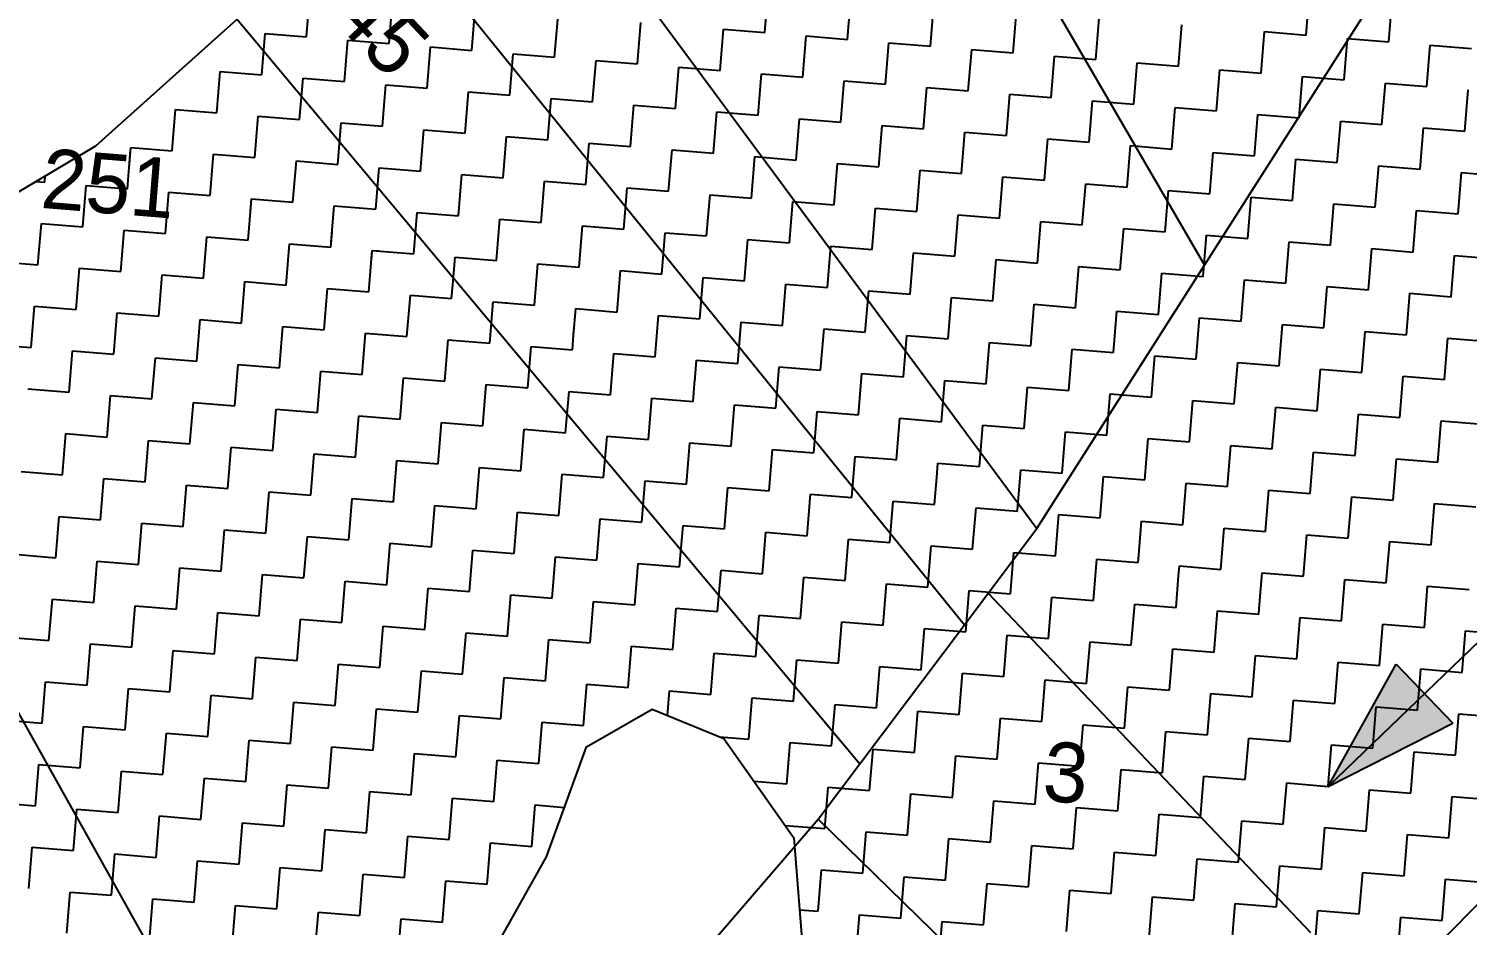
# Model space of a CAD drawing. Header units: metres. Extents: x 286589 to 288713, y 2001360 to 2004418.
# Drawn here: x 287663.6 to 287845.1, y 2002692.4 to 2002805.5 of the extents above; entities that cross this region are included whole.
import ezdxf
from ezdxf.enums import TextEntityAlignment as Align

# ---------------------------------------------------------------- set-up
doc = ezdxf.new("R2010")
doc.units = ezdxf.units.M
doc.header["$MEASUREMENT"] = 0
for name, color, linetype in [('POLY_HATCH', 12, 'Continuous'), ('POLY_PARCEL', 6, 'Continuous'), ('TEXT_PARCEL', 7, 'Continuous')]:
    doc.layers.add(name, color=color, linetype=linetype)
doc.styles.add('TEXT_MAP', font='')
doc.styles.get('TEXT_MAP').set_extended_font_data('Kruti Dev 050')

msp = doc.modelspace()

# ---------------------------------------------------------------- hatches: boundary and pattern name
h = msp.add_hatch(color=256)
h.paths.add_polyline_path([(287839.66, 2002721.61), (287836.09, 2002725.32), (287827.51, 2002709.91)])
h.paths.add_polyline_path([(287827.51, 2002709.91), (287843.24, 2002717.89), (287839.66, 2002721.61)])

# ---------------------------------------------------------------- linework, layer by layer
for points in [[(287827.51, 2002709.91), (287900.74, 2002780.35)], [(287827.51, 2002709.91), (287836.09, 2002725.32)], [(287836.09, 2002725.32), (287843.24, 2002717.89)], [(287827.51, 2002709.91), (287843.24, 2002717.89)]]:
    msp.add_lwpolyline(points)
at = {"layer": 'POLY_HATCH'}
for p, q in [((287672.06, 2002790.7), (287694.84, 2002811.12)), ((287633.85, 2002768.03), (287672.06, 2002790.7))]:
    msp.add_line(p, q, dxfattribs=at)
at = {"layer": 'POLY_HATCH', "linetype": 'Continuous'}
for p, q in [((287756.47, 2002805), (287756.89, 2002810.22)), ((287824.73, 2002804.69), (287825.15, 2002809.91)), ((287698.64, 2002804.46), (287699.07, 2002809.68)), ((287709.08, 2002803.61), (287709.5, 2002808.83)), ((287719.52, 2002802.76), (287719.94, 2002807.98)), ((287766.9, 2002804.15), (287767.33, 2002809.37)), ((287777.34, 2002803.3), (287777.76, 2002808.52)), ((287835.16, 2002803.84), (287835.59, 2002809.06)), ((287729.95, 2002801.91), (287730.38, 2002807.13)), ((287740.39, 2002801.06), (287740.81, 2002806.28)), ((287787.78, 2002802.45), (287788.2, 2002807.67)), ((287798.21, 2002801.6), (287798.64, 2002806.82)), ((287693, 2002799.67), (287693.42, 2002804.89)), ((287693.42, 2002804.89), (287698.64, 2002804.46)), ((287750.82, 2002800.21), (287751.25, 2002805.43)), ((287751.25, 2002805.43), (287756.47, 2002805)), ((287761.26, 2002799.36), (287761.69, 2002804.58)), ((287761.69, 2002804.58), (287766.9, 2002804.15)), ((287808.65, 2002800.75), (287809.07, 2002805.97)), ((287819.08, 2002799.9), (287819.51, 2002805.12)), ((287819.51, 2002805.12), (287824.73, 2002804.69)), ((287703.44, 2002798.82), (287703.86, 2002804.04)), ((287703.86, 2002804.04), (287709.08, 2002803.61)), ((287713.87, 2002797.97), (287714.3, 2002803.19)), ((287714.3, 2002803.19), (287719.52, 2002802.76)), ((287771.7, 2002798.51), (287772.12, 2002803.73)), ((287772.12, 2002803.73), (287777.34, 2002803.3)), ((287782.13, 2002797.66), (287782.56, 2002802.88)), ((287782.56, 2002802.88), (287787.78, 2002802.45)), ((287829.52, 2002799.05), (287829.95, 2002804.27)), ((287829.95, 2002804.27), (287835.16, 2002803.84)), ((287839.96, 2002798.2), (287840.38, 2002803.41)), ((287840.38, 2002803.41), (287845.6, 2002802.99)), ((287724.31, 2002797.12), (287724.73, 2002802.34)), ((287724.73, 2002802.34), (287729.95, 2002801.91)), ((287734.74, 2002796.27), (287735.17, 2002801.49)), ((287735.17, 2002801.49), (287740.39, 2002801.06)), ((287792.57, 2002796.81), (287792.99, 2002802.02)), ((287792.99, 2002802.02), (287798.21, 2002801.6)), ((287803, 2002795.96), (287803.43, 2002801.17)), ((287803.43, 2002801.17), (287808.65, 2002800.75)), ((287687.36, 2002794.88), (287687.78, 2002800.09)), ((287687.78, 2002800.09), (287693, 2002799.67)), ((287697.79, 2002794.03), (287698.22, 2002799.24)), ((287698.22, 2002799.24), (287703.44, 2002798.82)), ((287745.18, 2002795.42), (287745.61, 2002800.63)), ((287745.61, 2002800.63), (287750.82, 2002800.21)), ((287755.62, 2002794.57), (287756.04, 2002799.78)), ((287756.04, 2002799.78), (287761.26, 2002799.36)), ((287766.05, 2002793.71), (287766.48, 2002798.93)), ((287766.48, 2002798.93), (287771.7, 2002798.51)), ((287813.44, 2002795.11), (287813.87, 2002800.32)), ((287813.87, 2002800.32), (287819.08, 2002799.9)), ((287823.88, 2002794.25), (287824.3, 2002799.47)), ((287824.3, 2002799.47), (287829.52, 2002799.05)), ((287708.23, 2002793.18), (287708.65, 2002798.39)), ((287708.65, 2002798.39), (287713.87, 2002797.97)), ((287718.66, 2002792.32), (287719.09, 2002797.54)), ((287719.09, 2002797.54), (287724.31, 2002797.12)), ((287776.49, 2002792.86), (287776.91, 2002798.08)), ((287776.91, 2002798.08), (287782.13, 2002797.66)), ((287786.93, 2002792.01), (287787.35, 2002797.23)), ((287787.35, 2002797.23), (287792.57, 2002796.81)), ((287834.31, 2002793.4), (287834.74, 2002798.62)), ((287834.74, 2002798.62), (287839.96, 2002798.2)), ((287844.75, 2002792.55), (287845.17, 2002797.77)), ((287681.71, 2002790.08), (287682.14, 2002795.3)), ((287682.14, 2002795.3), (287687.36, 2002794.88)), ((287729.1, 2002791.47), (287729.53, 2002796.69)), ((287729.53, 2002796.69), (287734.74, 2002796.27)), ((287739.54, 2002790.62), (287739.96, 2002795.84)), ((287739.96, 2002795.84), (287745.18, 2002795.42)), ((287797.36, 2002791.16), (287797.79, 2002796.38)), ((287797.79, 2002796.38), (287803, 2002795.96)), ((287807.8, 2002790.31), (287808.22, 2002795.53)), ((287808.22, 2002795.53), (287813.44, 2002795.11)), ((287692.15, 2002789.23), (287692.57, 2002794.45)), ((287692.57, 2002794.45), (287697.79, 2002794.03)), ((287702.59, 2002788.38), (287703.01, 2002793.6)), ((287703.01, 2002793.6), (287708.23, 2002793.18)), ((287749.97, 2002789.77), (287750.4, 2002794.99)), ((287750.4, 2002794.99), (287755.62, 2002794.57)), ((287760.41, 2002788.92), (287760.83, 2002794.14)), ((287760.83, 2002794.14), (287766.05, 2002793.71)), ((287818.23, 2002789.46), (287818.66, 2002794.68)), ((287818.66, 2002794.68), (287823.88, 2002794.25)), ((287828.67, 2002788.61), (287829.1, 2002793.83)), ((287829.1, 2002793.83), (287834.31, 2002793.4)), ((287713.02, 2002787.53), (287713.45, 2002792.75)), ((287713.45, 2002792.75), (287718.66, 2002792.32)), ((287723.46, 2002786.68), (287723.88, 2002791.9)), ((287723.88, 2002791.9), (287729.1, 2002791.47)), ((287770.85, 2002788.07), (287771.27, 2002793.29)), ((287771.27, 2002793.29), (287776.49, 2002792.86)), ((287781.28, 2002787.22), (287781.71, 2002792.44)), ((287781.71, 2002792.44), (287786.93, 2002792.01)), ((287839.11, 2002787.76), (287839.53, 2002792.98)), ((287839.53, 2002792.98), (287844.75, 2002792.55)), ((287676.07, 2002785.29), (287676.46, 2002790.15)), ((287676.28, 2002787.91), (287676.49, 2002790.51)), ((287676.49, 2002790.51), (287681.71, 2002790.08)), ((287733.89, 2002785.83), (287734.32, 2002791.05)), ((287734.32, 2002791.05), (287739.54, 2002790.62)), ((287744.33, 2002784.98), (287744.76, 2002790.2)), ((287744.76, 2002790.2), (287749.97, 2002789.77)), ((287791.72, 2002786.37), (287792.14, 2002791.59)), ((287792.14, 2002791.59), (287797.36, 2002791.16)), ((287802.15, 2002785.52), (287802.58, 2002790.74)), ((287802.58, 2002790.74), (287807.8, 2002790.31)), ((287812.59, 2002784.67), (287813.02, 2002789.89)), ((287813.02, 2002789.89), (287818.23, 2002789.46)), ((287686.51, 2002784.44), (287686.93, 2002789.66)), ((287686.93, 2002789.66), (287692.15, 2002789.23)), ((287696.94, 2002783.59), (287697.37, 2002788.81)), ((287697.37, 2002788.81), (287702.59, 2002788.38)), ((287754.77, 2002784.13), (287755.19, 2002789.35)), ((287755.19, 2002789.35), (287760.41, 2002788.92)), ((287765.2, 2002783.28), (287765.63, 2002788.5)), ((287765.63, 2002788.5), (287770.85, 2002788.07)), ((287823.03, 2002783.82), (287823.45, 2002789.04)), ((287823.45, 2002789.04), (287828.67, 2002788.61)), ((287833.46, 2002782.97), (287833.89, 2002788.19)), ((287833.89, 2002788.19), (287839.11, 2002787.76)), ((287664.53, 2002786.23), (287665.63, 2002786.14)), ((287665.63, 2002786.14), (287665.7, 2002786.93)), ((287707.38, 2002782.74), (287707.8, 2002787.96)), ((287707.8, 2002787.96), (287713.02, 2002787.53)), ((287717.81, 2002781.89), (287718.24, 2002787.11)), ((287718.24, 2002787.11), (287723.46, 2002786.68)), ((287728.25, 2002781.04), (287728.68, 2002786.26)), ((287728.68, 2002786.26), (287733.89, 2002785.83)), ((287775.64, 2002782.43), (287776.06, 2002787.65)), ((287776.06, 2002787.65), (287781.28, 2002787.22)), ((287786.07, 2002781.58), (287786.5, 2002786.8)), ((287786.5, 2002786.8), (287791.72, 2002786.37)), ((287843.9, 2002782.12), (287844.32, 2002787.33)), ((287844.32, 2002787.33), (287849.54, 2002786.91)), ((287670.43, 2002780.5), (287670.85, 2002785.72)), ((287670.85, 2002785.72), (287676.07, 2002785.29)), ((287680.86, 2002779.65), (287681.29, 2002784.87)), ((287681.29, 2002784.87), (287686.51, 2002784.44)), ((287686.51, 2002784.44), (287686.63, 2002786.02)), ((287686.51, 2002784.44), (287686.51, 2002784.44)), ((287738.69, 2002780.19), (287739.11, 2002785.41)), ((287739.11, 2002785.41), (287744.33, 2002784.98)), ((287749.12, 2002779.34), (287749.55, 2002784.55)), ((287749.55, 2002784.55), (287754.77, 2002784.13)), ((287796.51, 2002780.73), (287796.94, 2002785.94)), ((287796.94, 2002785.94), (287802.15, 2002785.52)), ((287806.95, 2002779.88), (287807.37, 2002785.09)), ((287807.37, 2002785.09), (287812.59, 2002784.67)), ((287691.3, 2002778.8), (287691.72, 2002783.95)), ((287691.6, 2002782.48), (287691.72, 2002784.02)), ((287691.72, 2002784.02), (287696.94, 2002783.59)), ((287701.78, 2002778.56), (287702.16, 2002783.16)), ((287702.16, 2002783.16), (287707.38, 2002782.74)), ((287759.56, 2002778.49), (287759.98, 2002783.7)), ((287759.98, 2002783.7), (287765.2, 2002783.28)), ((287769.99, 2002777.64), (287770.42, 2002782.85)), ((287770.42, 2002782.85), (287775.64, 2002782.43)), ((287817.38, 2002779.03), (287817.81, 2002784.24)), ((287817.81, 2002784.24), (287823.03, 2002783.82)), ((287827.82, 2002778.17), (287828.24, 2002783.39)), ((287828.24, 2002783.39), (287833.46, 2002782.97)), ((287838.26, 2002777.32), (287838.68, 2002782.54)), ((287838.68, 2002782.54), (287843.9, 2002782.12)), ((287664.78, 2002775.71), (287665.21, 2002780.92)), ((287665.21, 2002780.92), (287670.43, 2002780.5)), ((287712.17, 2002777.1), (287712.6, 2002782.31)), ((287712.6, 2002782.31), (287717.81, 2002781.89)), ((287722.61, 2002776.25), (287723.03, 2002781.46)), ((287723.03, 2002781.46), (287728.25, 2002781.04)), ((287780.43, 2002776.78), (287780.86, 2002782)), ((287780.86, 2002782), (287786.07, 2002781.58)), ((287790.87, 2002775.93), (287791.29, 2002781.15)), ((287791.29, 2002781.15), (287796.51, 2002780.73)), ((287675.22, 2002774.86), (287675.64, 2002780.07)), ((287675.64, 2002780.07), (287680.86, 2002779.65)), ((287685.65, 2002774), (287686.08, 2002779.22)), ((287686.08, 2002779.22), (287691.3, 2002778.8)), ((287701.73, 2002777.95), (287701.89, 2002779.83)), ((287733.04, 2002775.39), (287733.47, 2002780.61)), ((287733.47, 2002780.61), (287738.69, 2002780.19)), ((287743.48, 2002774.54), (287743.9, 2002779.76)), ((287743.9, 2002779.76), (287749.12, 2002779.34)), ((287753.92, 2002773.69), (287754.34, 2002778.91)), ((287754.34, 2002778.91), (287759.56, 2002778.49)), ((287801.3, 2002775.08), (287801.73, 2002780.3)), ((287801.73, 2002780.3), (287806.95, 2002779.88)), ((287811.74, 2002774.23), (287812.16, 2002779.45)), ((287812.16, 2002779.45), (287817.38, 2002779.03)), ((287696.09, 2002773.15), (287696.52, 2002778.37)), ((287696.52, 2002778.37), (287701.73, 2002777.95)), ((287706.53, 2002772.3), (287706.95, 2002777.52)), ((287706.88, 2002776.61), (287706.95, 2002777.52)), ((287706.95, 2002777.52), (287707.72, 2002777.46)), ((287706.95, 2002777.52), (287712.17, 2002777.1)), ((287764.35, 2002772.84), (287764.78, 2002778.06)), ((287764.78, 2002778.06), (287769.99, 2002777.64)), ((287774.79, 2002771.99), (287775.21, 2002777.21)), ((287775.21, 2002777.21), (287780.43, 2002776.78)), ((287822.18, 2002773.38), (287822.6, 2002778.6)), ((287822.6, 2002778.6), (287827.82, 2002778.17)), ((287832.61, 2002772.53), (287833.04, 2002777.75)), ((287833.04, 2002777.75), (287838.26, 2002777.32)), ((287659.56, 2002776.13), (287664.78, 2002775.71)), ((287669.58, 2002770.06), (287670, 2002775.28)), ((287670, 2002775.28), (287675.22, 2002774.86)), ((287717.06, 2002772.69), (287717.39, 2002776.67)), ((287717.39, 2002776.67), (287722.61, 2002776.25)), ((287727.4, 2002770.6), (287727.82, 2002775.82)), ((287727.82, 2002775.82), (287733.04, 2002775.39)), ((287785.22, 2002771.14), (287785.65, 2002776.36)), ((287785.65, 2002776.36), (287790.87, 2002775.93)), ((287795.66, 2002770.29), (287796.09, 2002775.51)), ((287796.09, 2002775.51), (287801.3, 2002775.08)), ((287843.05, 2002771.68), (287843.47, 2002776.9)), ((287843.47, 2002776.9), (287848.69, 2002776.47)), ((287680.01, 2002769.21), (287680.44, 2002774.43)), ((287680.44, 2002774.43), (287685.65, 2002774)), ((287690.45, 2002768.36), (287690.87, 2002773.58)), ((287690.87, 2002773.58), (287696.09, 2002773.15)), ((287716.96, 2002771.45), (287717.14, 2002773.63)), ((287737.84, 2002769.75), (287738.26, 2002774.97)), ((287738.26, 2002774.97), (287743.48, 2002774.54)), ((287748.27, 2002768.9), (287748.7, 2002774.12)), ((287748.7, 2002774.12), (287753.92, 2002773.69)), ((287806.1, 2002769.44), (287806.52, 2002774.66)), ((287806.52, 2002774.66), (287811.74, 2002774.23)), ((287816.53, 2002768.59), (287816.96, 2002773.81)), ((287816.96, 2002773.81), (287822.18, 2002773.38)), ((287700.88, 2002767.51), (287701.31, 2002772.73)), ((287701.31, 2002772.73), (287706.53, 2002772.3)), ((287711.32, 2002766.66), (287711.75, 2002771.88)), ((287711.75, 2002771.88), (287716.96, 2002771.45)), ((287758.71, 2002768.05), (287759.13, 2002773.27)), ((287759.13, 2002773.27), (287764.35, 2002772.84)), ((287769.14, 2002767.2), (287769.57, 2002772.42)), ((287769.57, 2002772.42), (287774.79, 2002771.99)), ((287826.97, 2002767.74), (287827.39, 2002772.96)), ((287827.39, 2002772.96), (287832.61, 2002772.53)), ((287837.4, 2002766.89), (287837.83, 2002772.11)), ((287837.83, 2002772.11), (287843.05, 2002771.68)), ((287663.93, 2002765.27), (287664.36, 2002770.49)), ((287664.36, 2002770.49), (287669.58, 2002770.06)), ((287721.76, 2002765.81), (287722.18, 2002771.03)), ((287722.16, 2002770.73), (287722.18, 2002771.03)), ((287722.18, 2002771.03), (287723.91, 2002770.89)), ((287722.18, 2002771.03), (287727.4, 2002770.6)), ((287732.34, 2002766.81), (287732.62, 2002770.18)), ((287732.62, 2002770.18), (287737.84, 2002769.75)), ((287779.58, 2002766.35), (287780.01, 2002771.57)), ((287780.01, 2002771.57), (287785.22, 2002771.14)), ((287790.02, 2002765.5), (287790.44, 2002770.72)), ((287790.44, 2002770.72), (287795.66, 2002770.29)), ((287800.45, 2002764.65), (287800.88, 2002769.87)), ((287800.88, 2002769.87), (287806.1, 2002769.44)), ((287674.37, 2002764.42), (287674.79, 2002769.64)), ((287674.79, 2002769.64), (287680.01, 2002769.21)), ((287684.8, 2002763.57), (287685.23, 2002768.79)), ((287685.23, 2002768.79), (287690.45, 2002768.36)), ((287742.63, 2002764.11), (287743.05, 2002769.33)), ((287743.05, 2002769.33), (287748.27, 2002768.9)), ((287753.06, 2002763.26), (287753.49, 2002768.48)), ((287753.49, 2002768.48), (287758.71, 2002768.05)), ((287810.89, 2002763.8), (287811.31, 2002769.01)), ((287811.31, 2002769.01), (287816.53, 2002768.59)), ((287821.33, 2002762.95), (287821.75, 2002768.16)), ((287821.75, 2002768.16), (287826.97, 2002767.74)), ((287695.24, 2002762.72), (287695.67, 2002767.94)), ((287695.67, 2002767.94), (287700.88, 2002767.51)), ((287705.68, 2002761.87), (287706.1, 2002767.09)), ((287706.1, 2002767.09), (287711.32, 2002766.66)), ((287716.11, 2002761.02), (287716.54, 2002766.23)), ((287716.54, 2002766.23), (287721.76, 2002765.81)), ((287732.19, 2002764.96), (287732.39, 2002767.44)), ((287763.5, 2002762.41), (287763.93, 2002767.62)), ((287763.93, 2002767.62), (287769.14, 2002767.2)), ((287773.94, 2002761.56), (287774.36, 2002766.77)), ((287774.36, 2002766.77), (287779.58, 2002766.35)), ((287831.76, 2002762.1), (287832.19, 2002767.31)), ((287832.19, 2002767.31), (287837.4, 2002766.89)), ((287842.2, 2002761.24), (287842.62, 2002766.46)), ((287842.62, 2002766.46), (287847.84, 2002766.04)), ((287658.71, 2002765.69), (287663.93, 2002765.27)), ((287668.72, 2002759.63), (287669.15, 2002764.84)), ((287669.15, 2002764.84), (287674.37, 2002764.42)), ((287726.55, 2002760.17), (287726.97, 2002765.38)), ((287726.97, 2002765.38), (287732.19, 2002764.96)), ((287736.98, 2002759.31), (287737.41, 2002764.53)), ((287737.41, 2002764.53), (287740.1, 2002764.31)), ((287738.5, 2002764.44), (287742.63, 2002764.11)), ((287784.37, 2002760.71), (287784.8, 2002765.92)), ((287784.8, 2002765.92), (287790.02, 2002765.5)), ((287794.81, 2002759.85), (287795.23, 2002765.07)), ((287795.23, 2002765.07), (287800.45, 2002764.65)), ((287679.16, 2002758.78), (287679.59, 2002763.99)), ((287679.59, 2002763.99), (287684.8, 2002763.57)), ((287689.6, 2002757.92), (287690.02, 2002763.14)), ((287690.02, 2002763.14), (287695.24, 2002762.72)), ((287747.62, 2002760.93), (287747.85, 2002763.68)), ((287747.85, 2002763.68), (287753.06, 2002763.26)), ((287757.86, 2002757.61), (287758.28, 2002762.83)), ((287758.28, 2002762.83), (287763.5, 2002762.41)), ((287805.25, 2002759), (287805.67, 2002764.22)), ((287805.67, 2002764.22), (287810.89, 2002763.8)), ((287815.68, 2002758.15), (287816.11, 2002763.37)), ((287816.11, 2002763.37), (287821.33, 2002762.95)), ((287700.03, 2002757.07), (287700.46, 2002762.29)), ((287700.46, 2002762.29), (287705.68, 2002761.87)), ((287710.47, 2002756.22), (287710.89, 2002761.44)), ((287710.89, 2002761.44), (287716.11, 2002761.02)), ((287747.42, 2002758.46), (287747.65, 2002761.25)), ((287768.29, 2002756.76), (287768.72, 2002761.98)), ((287768.72, 2002761.98), (287773.94, 2002761.56)), ((287778.73, 2002755.91), (287779.16, 2002761.13)), ((287779.16, 2002761.13), (287784.37, 2002760.71)), ((287826.12, 2002757.3), (287826.54, 2002762.52)), ((287826.54, 2002762.52), (287831.76, 2002762.1)), ((287836.55, 2002756.45), (287836.98, 2002761.67)), ((287836.98, 2002761.67), (287842.2, 2002761.24)), ((287663.51, 2002760.05), (287668.72, 2002759.63)), ((287673.52, 2002753.98), (287673.94, 2002759.2)), ((287673.94, 2002759.2), (287679.16, 2002758.78)), ((287720.91, 2002755.37), (287721.33, 2002760.59)), ((287721.33, 2002760.59), (287726.55, 2002760.17)), ((287731.34, 2002754.52), (287731.77, 2002759.74)), ((287731.77, 2002759.74), (287736.98, 2002759.31)), ((287789.17, 2002755.06), (287789.59, 2002760.28)), ((287789.59, 2002760.28), (287794.81, 2002759.85)), ((287799.6, 2002754.21), (287800.03, 2002759.43)), ((287800.03, 2002759.43), (287805.25, 2002759)), ((287683.95, 2002753.13), (287684.38, 2002758.35)), ((287684.38, 2002758.35), (287689.6, 2002757.92)), ((287694.39, 2002752.28), (287694.81, 2002757.5)), ((287694.81, 2002757.5), (287700.03, 2002757.07)), ((287741.78, 2002753.67), (287742.2, 2002758.89)), ((287742.2, 2002758.89), (287747.42, 2002758.46)), ((287752.21, 2002752.82), (287752.64, 2002758.04)), ((287752.64, 2002758.04), (287756.29, 2002757.74)), ((287755.83, 2002757.78), (287757.86, 2002757.61)), ((287762.9, 2002755.06), (287763.08, 2002757.19)), ((287763.08, 2002757.19), (287768.29, 2002756.76)), ((287810.04, 2002753.36), (287810.46, 2002758.58)), ((287810.46, 2002758.58), (287815.68, 2002758.15)), ((287820.47, 2002752.51), (287820.9, 2002757.73)), ((287820.9, 2002757.73), (287826.12, 2002757.3)), ((287704.83, 2002751.43), (287705.25, 2002756.65)), ((287705.25, 2002756.65), (287710.47, 2002756.22)), ((287715.26, 2002750.58), (287715.69, 2002755.8)), ((287715.69, 2002755.8), (287720.91, 2002755.37)), ((287773.09, 2002751.12), (287773.51, 2002756.34)), ((287773.51, 2002756.34), (287778.73, 2002755.91)), ((287783.52, 2002750.27), (287783.95, 2002755.49)), ((287783.95, 2002755.49), (287789.17, 2002755.06)), ((287830.91, 2002751.66), (287831.34, 2002756.88)), ((287831.34, 2002756.88), (287836.55, 2002756.45)), ((287841.35, 2002750.81), (287841.77, 2002756.03)), ((287841.77, 2002756.03), (287846.99, 2002755.6)), ((287667.87, 2002749.19), (287668.3, 2002754.41)), ((287668.3, 2002754.41), (287673.52, 2002753.98)), ((287678.31, 2002748.34), (287678.74, 2002753.56)), ((287678.74, 2002753.56), (287683.95, 2002753.13)), ((287725.7, 2002749.73), (287726.12, 2002754.95)), ((287726.12, 2002754.95), (287731.34, 2002754.52)), ((287736.13, 2002748.88), (287736.56, 2002754.1)), ((287736.56, 2002754.1), (287741.78, 2002753.67)), ((287762.65, 2002751.97), (287762.9, 2002755.06)), ((287793.96, 2002749.42), (287794.38, 2002754.64)), ((287794.38, 2002754.64), (287799.6, 2002754.21)), ((287804.39, 2002748.57), (287804.82, 2002753.79)), ((287804.82, 2002753.79), (287810.04, 2002753.36)), ((287688.75, 2002747.49), (287689.17, 2002752.71)), ((287689.17, 2002752.71), (287694.39, 2002752.28)), ((287699.18, 2002746.64), (287699.61, 2002751.86)), ((287699.61, 2002751.86), (287704.83, 2002751.43)), ((287746.57, 2002748.03), (287747, 2002753.25)), ((287747, 2002753.25), (287752.21, 2002752.82)), ((287757.01, 2002747.18), (287757.43, 2002752.4)), ((287757.43, 2002752.4), (287762.65, 2002751.97)), ((287814.83, 2002747.72), (287815.26, 2002752.93)), ((287815.26, 2002752.93), (287820.47, 2002752.51)), ((287825.27, 2002746.87), (287825.69, 2002752.08)), ((287825.69, 2002752.08), (287830.91, 2002751.66)), ((287709.62, 2002745.79), (287710.04, 2002751.01)), ((287710.04, 2002751.01), (287715.26, 2002750.58)), ((287720.05, 2002744.94), (287720.48, 2002750.15)), ((287720.48, 2002750.15), (287725.7, 2002749.73)), ((287767.44, 2002746.33), (287767.87, 2002751.54)), ((287767.87, 2002751.54), (287772.48, 2002751.17)), ((287772.48, 2002751.17), (287773.09, 2002751.12)), ((287778.16, 2002748.87), (287778.3, 2002750.69)), ((287778.3, 2002750.69), (287783.52, 2002750.27)), ((287835.7, 2002746.02), (287836.13, 2002751.23)), ((287836.13, 2002751.23), (287841.35, 2002750.81)), ((287662.66, 2002749.62), (287667.87, 2002749.19)), ((287672.67, 2002743.55), (287673.09, 2002748.76)), ((287673.09, 2002748.76), (287678.31, 2002748.34)), ((287730.49, 2002744.09), (287730.92, 2002749.3)), ((287730.92, 2002749.3), (287736.13, 2002748.88)), ((287740.93, 2002743.24), (287741.35, 2002748.45)), ((287741.35, 2002748.45), (287746.57, 2002748.03)), ((287777.88, 2002745.48), (287778.16, 2002748.87)), ((287788.32, 2002744.74), (287788.74, 2002749.84)), ((287788.74, 2002749.84), (287793.96, 2002749.42)), ((287798.75, 2002743.77), (287799.18, 2002748.99)), ((287799.18, 2002748.99), (287804.39, 2002748.57)), ((287809.19, 2002742.92), (287809.61, 2002748.14)), ((287809.61, 2002748.14), (287814.83, 2002747.72)), ((287683.1, 2002742.7), (287683.53, 2002747.91)), ((287683.53, 2002747.91), (287688.75, 2002747.49)), ((287693.54, 2002741.85), (287693.96, 2002747.06)), ((287693.96, 2002747.06), (287699.18, 2002746.64)), ((287751.36, 2002742.38), (287751.79, 2002747.6)), ((287751.79, 2002747.6), (287757.01, 2002747.18)), ((287761.8, 2002741.53), (287762.22, 2002746.75)), ((287762.22, 2002746.75), (287767.44, 2002746.33)), ((287819.62, 2002742.07), (287820.05, 2002747.29)), ((287820.05, 2002747.29), (287825.27, 2002746.87)), ((287830.06, 2002741.22), (287830.49, 2002746.44)), ((287830.49, 2002746.44), (287835.7, 2002746.02)), ((287703.98, 2002740.99), (287704.4, 2002746.21)), ((287704.4, 2002746.21), (287709.62, 2002745.79)), ((287714.41, 2002740.14), (287714.84, 2002745.36)), ((287714.84, 2002745.36), (287720.05, 2002744.94)), ((287724.85, 2002739.29), (287725.27, 2002744.51)), ((287725.27, 2002744.51), (287730.49, 2002744.09)), ((287772.24, 2002740.68), (287772.66, 2002745.9)), ((287772.66, 2002745.9), (287777.88, 2002745.48)), ((287782.67, 2002739.83), (287783.1, 2002745.05)), ((287783.1, 2002745.05), (287788.32, 2002744.63)), ((287788.32, 2002744.63), (287788.32, 2002744.74)), ((287840.5, 2002740.37), (287840.92, 2002745.59)), ((287840.92, 2002745.59), (287846.14, 2002745.16)), ((287667.02, 2002738.75), (287667.45, 2002743.97)), ((287667.45, 2002743.97), (287672.67, 2002743.55)), ((287677.46, 2002737.9), (287677.88, 2002743.12)), ((287677.88, 2002743.12), (287683.1, 2002742.7)), ((287735.28, 2002738.44), (287735.71, 2002743.66)), ((287735.71, 2002743.66), (287740.93, 2002743.24)), ((287745.72, 2002737.59), (287746.15, 2002742.81)), ((287746.15, 2002742.81), (287751.36, 2002742.38)), ((287793.11, 2002738.98), (287793.41, 2002742.67)), ((287793.41, 2002742.67), (287793.53, 2002744.2)), ((287793.53, 2002744.2), (287798.75, 2002743.77)), ((287803.58, 2002738.55), (287803.97, 2002743.35)), ((287803.97, 2002743.35), (287809.19, 2002742.92)), ((287687.9, 2002737.05), (287688.32, 2002742.27)), ((287688.32, 2002742.27), (287693.54, 2002741.85)), ((287698.33, 2002736.2), (287698.76, 2002741.42)), ((287698.76, 2002741.42), (287703.98, 2002740.99)), ((287756.16, 2002736.74), (287756.58, 2002741.96)), ((287756.58, 2002741.96), (287761.8, 2002741.53)), ((287766.59, 2002735.89), (287767.02, 2002741.11)), ((287767.02, 2002741.11), (287772.24, 2002740.68)), ((287813.98, 2002737.28), (287814.41, 2002742.5)), ((287814.41, 2002742.5), (287819.62, 2002742.07)), ((287824.42, 2002736.43), (287824.84, 2002741.65)), ((287824.84, 2002741.65), (287830.06, 2002741.22)), ((287661.81, 2002739.18), (287667.02, 2002738.75)), ((287708.77, 2002735.35), (287709.19, 2002740.57)), ((287709.19, 2002740.57), (287714.41, 2002740.14)), ((287719.2, 2002734.5), (287719.63, 2002739.72)), ((287719.63, 2002739.72), (287724.85, 2002739.29)), ((287777.03, 2002735.04), (287777.45, 2002740.26)), ((287777.45, 2002740.26), (287782.67, 2002739.83)), ((287787.46, 2002734.19), (287787.89, 2002739.41)), ((287787.89, 2002739.41), (287793.11, 2002738.98)), ((287834.85, 2002735.58), (287835.28, 2002740.8)), ((287835.28, 2002740.8), (287840.5, 2002740.37)), ((287671.82, 2002733.11), (287672.24, 2002738.33)), ((287672.24, 2002738.33), (287677.46, 2002737.9)), ((287682.25, 2002732.26), (287682.68, 2002737.48)), ((287682.68, 2002737.48), (287687.9, 2002737.05)), ((287729.64, 2002733.65), (287730.07, 2002738.87)), ((287730.07, 2002738.87), (287735.28, 2002738.44)), ((287740.08, 2002732.8), (287740.5, 2002738.02)), ((287740.5, 2002738.02), (287745.72, 2002737.59)), ((287797.9, 2002733.34), (287798.33, 2002738.56)), ((287798.33, 2002738.56), (287803.54, 2002738.13)), ((287803.54, 2002738.13), (287803.58, 2002738.55)), ((287808.66, 2002736.48), (287808.76, 2002737.71)), ((287808.76, 2002737.71), (287813.98, 2002737.28)), ((287692.69, 2002731.41), (287693.11, 2002736.63)), ((287693.11, 2002736.63), (287698.33, 2002736.2)), ((287703.12, 2002730.56), (287703.55, 2002735.78)), ((287703.55, 2002735.78), (287708.77, 2002735.35)), ((287750.51, 2002731.95), (287750.94, 2002737.17)), ((287750.94, 2002737.17), (287756.16, 2002736.74)), ((287760.95, 2002731.1), (287761.37, 2002736.32)), ((287761.37, 2002736.32), (287766.59, 2002735.89)), ((287771.38, 2002730.25), (287771.81, 2002735.47)), ((287771.81, 2002735.47), (287777.03, 2002735.04)), ((287808.34, 2002732.49), (287808.66, 2002736.48)), ((287818.83, 2002732.35), (287819.2, 2002736.86)), ((287819.2, 2002736.86), (287824.42, 2002736.43)), ((287829.21, 2002730.79), (287829.63, 2002736)), ((287829.63, 2002736), (287834.85, 2002735.58)), ((287713.56, 2002729.71), (287713.99, 2002734.93)), ((287713.99, 2002734.93), (287719.2, 2002734.5)), ((287724, 2002728.86), (287724.42, 2002734.08)), ((287724.42, 2002734.08), (287729.64, 2002733.65)), ((287781.82, 2002729.4), (287782.25, 2002734.61)), ((287782.25, 2002734.61), (287787.46, 2002734.19)), ((287792.26, 2002728.55), (287792.68, 2002733.76)), ((287792.68, 2002733.76), (287797.9, 2002733.34)), ((287839.65, 2002729.94), (287840.07, 2002735.15)), ((287840.07, 2002735.15), (287845.29, 2002734.73)), ((287666.17, 2002728.32), (287666.6, 2002733.54)), ((287666.6, 2002733.54), (287671.82, 2002733.11)), ((287676.61, 2002727.47), (287677.03, 2002732.69)), ((287677.03, 2002732.69), (287682.25, 2002732.26)), ((287687.04, 2002726.62), (287687.47, 2002731.83)), ((287687.47, 2002731.83), (287692.69, 2002731.41)), ((287734.43, 2002728.01), (287734.86, 2002733.22)), ((287734.86, 2002733.22), (287740.08, 2002732.8)), ((287744.87, 2002727.16), (287745.29, 2002732.37)), ((287745.29, 2002732.37), (287750.51, 2002731.95)), ((287802.69, 2002727.7), (287803.12, 2002732.91)), ((287803.12, 2002732.91), (287808.34, 2002732.49)), ((287813.13, 2002726.84), (287813.56, 2002732.06)), ((287813.56, 2002732.06), (287818.77, 2002731.64)), ((287818.77, 2002731.64), (287818.83, 2002732.35)), ((287697.48, 2002725.77), (287697.91, 2002730.98)), ((287697.91, 2002730.98), (287703.12, 2002730.56)), ((287707.92, 2002724.91), (287708.34, 2002730.13)), ((287708.34, 2002730.13), (287713.56, 2002729.71)), ((287755.31, 2002726.31), (287755.73, 2002731.52)), ((287755.73, 2002731.52), (287760.95, 2002731.1)), ((287765.74, 2002725.45), (287766.17, 2002730.67)), ((287766.17, 2002730.67), (287771.38, 2002730.25)), ((287823.57, 2002725.99), (287823.92, 2002730.29)), ((287823.92, 2002730.29), (287823.99, 2002731.21)), ((287823.99, 2002731.21), (287829.21, 2002730.79)), ((287834.09, 2002726.16), (287834.43, 2002730.36)), ((287834.43, 2002730.36), (287839.65, 2002729.94)), ((287660.95, 2002728.74), (287666.17, 2002728.32)), ((287718.35, 2002724.06), (287718.78, 2002729.28)), ((287718.78, 2002729.28), (287724, 2002728.86)), ((287728.79, 2002723.21), (287729.21, 2002728.43)), ((287729.21, 2002728.43), (287734.43, 2002728.01)), ((287776.18, 2002724.6), (287776.6, 2002729.82)), ((287776.6, 2002729.82), (287781.82, 2002729.4)), ((287786.61, 2002723.75), (287787.04, 2002728.97)), ((287787.04, 2002728.97), (287792.26, 2002728.55)), ((287797.05, 2002722.9), (287797.48, 2002728.12)), ((287797.48, 2002728.12), (287802.69, 2002727.7)), ((287844.44, 2002724.29), (287844.86, 2002729.51)), ((287844.86, 2002729.51), (287850.08, 2002729.09)), ((287670.97, 2002722.67), (287671.39, 2002727.89)), ((287671.39, 2002727.89), (287676.61, 2002727.47)), ((287681.4, 2002721.82), (287681.83, 2002727.04)), ((287681.83, 2002727.04), (287687.04, 2002726.62)), ((287739.23, 2002722.36), (287739.65, 2002727.58)), ((287739.65, 2002727.58), (287744.87, 2002727.16)), ((287749.66, 2002721.51), (287750.09, 2002726.73)), ((287750.09, 2002726.73), (287755.31, 2002726.31)), ((287807.49, 2002722.05), (287807.91, 2002727.27)), ((287807.91, 2002727.27), (287813.13, 2002726.84)), ((287817.92, 2002721.2), (287818.35, 2002726.42)), ((287818.35, 2002726.42), (287823.57, 2002725.99)), ((287691.84, 2002720.97), (287692.26, 2002726.19)), ((287692.26, 2002726.19), (287697.48, 2002725.77)), ((287702.27, 2002720.12), (287702.7, 2002725.34)), ((287702.7, 2002725.34), (287707.92, 2002724.91)), ((287712.71, 2002719.27), (287713.14, 2002724.49)), ((287713.14, 2002724.49), (287718.35, 2002724.06)), ((287760.1, 2002720.66), (287760.52, 2002725.88)), ((287760.52, 2002725.88), (287765.74, 2002725.45)), ((287770.53, 2002719.81), (287770.96, 2002725.03)), ((287770.96, 2002725.03), (287776.18, 2002724.6)), ((287828.36, 2002720.35), (287828.78, 2002725.57)), ((287828.78, 2002725.57), (287834, 2002725.14)), ((287834, 2002725.14), (287834.09, 2002726.16)), ((287839.17, 2002724.1), (287839.22, 2002724.72)), ((287839.22, 2002724.72), (287844.44, 2002724.29)), ((287665.32, 2002717.88), (287665.75, 2002723.1)), ((287665.75, 2002723.1), (287670.97, 2002722.67)), ((287723.15, 2002718.42), (287723.57, 2002723.64)), ((287723.57, 2002723.64), (287728.79, 2002723.21)), ((287733.58, 2002717.57), (287734.01, 2002722.79)), ((287734.01, 2002722.79), (287739.23, 2002722.36)), ((287780.97, 2002718.96), (287781.4, 2002724.18)), ((287781.4, 2002724.18), (287786.61, 2002723.75)), ((287791.41, 2002718.11), (287791.83, 2002723.33)), ((287791.83, 2002723.33), (287797.05, 2002722.9)), ((287838.79, 2002719.5), (287839.17, 2002724.1)), ((287675.76, 2002717.03), (287676.18, 2002722.25)), ((287676.18, 2002722.25), (287681.4, 2002721.82)), ((287686.19, 2002716.18), (287686.62, 2002721.4)), ((287686.62, 2002721.4), (287691.84, 2002720.97)), ((287744.19, 2002718.84), (287744.44, 2002721.94)), ((287744.44, 2002721.94), (287749.66, 2002721.51)), ((287754.45, 2002715.87), (287754.88, 2002721.09)), ((287754.88, 2002721.09), (287760.1, 2002720.66)), ((287801.84, 2002717.26), (287802.27, 2002722.48)), ((287802.27, 2002722.48), (287807.49, 2002722.05)), ((287812.28, 2002716.41), (287812.7, 2002721.63)), ((287812.7, 2002721.63), (287817.92, 2002721.2)), ((287696.63, 2002715.33), (287697.06, 2002720.55)), ((287697.06, 2002720.55), (287702.27, 2002720.12)), ((287707.07, 2002714.48), (287707.49, 2002719.7)), ((287707.49, 2002719.7), (287712.71, 2002719.27)), ((287764.89, 2002715.02), (287765.32, 2002720.24)), ((287765.32, 2002720.24), (287770.53, 2002719.81)), ((287775.33, 2002714.17), (287775.75, 2002719.39)), ((287775.75, 2002719.39), (287780.97, 2002718.96)), ((287822.72, 2002715.56), (287823.14, 2002720.78)), ((287823.14, 2002720.78), (287828.36, 2002720.35)), ((287833.15, 2002714.71), (287833.58, 2002719.93)), ((287833.58, 2002719.93), (287838.79, 2002719.5)), ((287843.59, 2002713.86), (287844.01, 2002719.07)), ((287844.01, 2002719.07), (287849.23, 2002718.65)), ((287660.1, 2002718.31), (287665.32, 2002717.88)), ((287670.11, 2002712.24), (287670.54, 2002717.46)), ((287670.54, 2002717.46), (287675.76, 2002717.03)), ((287717.5, 2002713.63), (287717.93, 2002718.85)), ((287717.93, 2002718.85), (287723.15, 2002718.42)), ((287727.94, 2002712.78), (287728.36, 2002718)), ((287728.36, 2002718), (287733.58, 2002717.57)), ((287785.76, 2002713.32), (287786.19, 2002718.53)), ((287786.19, 2002718.53), (287791.41, 2002718.11)), ((287796.2, 2002712.47), (287796.62, 2002717.68)), ((287796.62, 2002717.68), (287801.84, 2002717.26)), ((287680.55, 2002711.39), (287680.98, 2002716.61)), ((287680.98, 2002716.61), (287686.19, 2002716.18)), ((287690.99, 2002710.54), (287691.41, 2002715.75)), ((287691.41, 2002715.75), (287696.63, 2002715.33)), ((287750.73, 2002716.17), (287754.45, 2002715.87)), ((287759.25, 2002710.23), (287759.67, 2002715.44)), ((287759.67, 2002715.44), (287764.89, 2002715.02)), ((287806.64, 2002711.62), (287807.06, 2002716.83)), ((287807.06, 2002716.83), (287812.28, 2002716.41)), ((287817.07, 2002710.76), (287817.5, 2002715.98)), ((287817.5, 2002715.98), (287822.72, 2002715.56)), ((287701.42, 2002709.69), (287701.85, 2002714.9)), ((287701.85, 2002714.9), (287707.07, 2002714.48)), ((287711.86, 2002708.84), (287712.28, 2002714.05)), ((287712.28, 2002714.05), (287717.5, 2002713.63)), ((287769.68, 2002709.37), (287770.11, 2002714.59)), ((287770.11, 2002714.59), (287775.33, 2002714.17)), ((287780.12, 2002708.52), (287780.55, 2002713.74)), ((287780.55, 2002713.74), (287785.76, 2002713.32)), ((287827.51, 2002709.91), (287827.93, 2002715.13)), ((287827.93, 2002715.13), (287833.15, 2002714.71)), ((287837.94, 2002709.06), (287838.37, 2002714.28)), ((287838.37, 2002714.28), (287843.59, 2002713.86)), ((287664.47, 2002707.45), (287664.9, 2002712.66)), ((287664.9, 2002712.66), (287670.11, 2002712.24)), ((287674.91, 2002706.59), (287675.33, 2002711.81)), ((287675.33, 2002711.81), (287680.55, 2002711.39)), ((287722.3, 2002707.98), (287722.72, 2002713.2)), ((287722.72, 2002713.2), (287727.94, 2002712.78)), ((287790.56, 2002707.67), (287790.98, 2002712.89)), ((287790.98, 2002712.89), (287796.2, 2002712.47)), ((287800.99, 2002706.82), (287801.42, 2002712.04)), ((287801.42, 2002712.04), (287806.64, 2002711.62)), ((287685.34, 2002705.74), (287685.77, 2002710.96)), ((287685.77, 2002710.96), (287690.99, 2002710.54)), ((287695.78, 2002704.89), (287696.2, 2002710.11)), ((287696.2, 2002710.11), (287701.42, 2002709.69)), ((287755.09, 2002710.56), (287759.25, 2002710.23)), ((287811.43, 2002705.97), (287811.85, 2002711.19)), ((287811.85, 2002711.19), (287817.07, 2002710.76)), ((287821.86, 2002705.12), (287822.29, 2002710.34)), ((287822.29, 2002710.34), (287827.51, 2002709.91)), ((287706.22, 2002704.04), (287706.64, 2002709.26)), ((287706.64, 2002709.26), (287711.86, 2002708.84)), ((287716.65, 2002703.19), (287717.08, 2002708.41)), ((287717.08, 2002708.41), (287722.3, 2002707.98)), ((287764.04, 2002704.58), (287764.47, 2002709.8)), ((287764.47, 2002709.8), (287769.68, 2002709.37)), ((287774.48, 2002703.73), (287774.9, 2002708.95)), ((287774.9, 2002708.95), (287780.12, 2002708.52)), ((287832.3, 2002704.27), (287832.73, 2002709.49)), ((287832.73, 2002709.49), (287837.94, 2002709.06)), ((287842.74, 2002703.42), (287843.16, 2002708.64)), ((287843.16, 2002708.64), (287848.38, 2002708.21)), ((287659.25, 2002707.87), (287664.47, 2002707.45)), ((287669.26, 2002701.8), (287669.69, 2002707.02)), ((287669.69, 2002707.02), (287674.91, 2002706.59)), ((287727.09, 2002702.34), (287727.51, 2002707.56)), ((287727.51, 2002707.56), (287731.19, 2002707.26)), ((287784.91, 2002702.88), (287785.34, 2002708.1)), ((287785.34, 2002708.1), (287790.56, 2002707.67)), ((287795.35, 2002702.03), (287795.77, 2002707.25)), ((287795.77, 2002707.25), (287800.99, 2002706.82)), ((287805.78, 2002701.18), (287806.21, 2002706.4)), ((287806.21, 2002706.4), (287811.43, 2002705.97)), ((287679.7, 2002700.95), (287680.13, 2002706.17)), ((287680.13, 2002706.17), (287685.34, 2002705.74)), ((287690.14, 2002700.1), (287690.56, 2002705.32)), ((287690.56, 2002705.32), (287695.78, 2002704.89)), ((287759.02, 2002704.99), (287764.04, 2002704.58)), ((287816.22, 2002700.33), (287816.65, 2002705.55)), ((287816.65, 2002705.55), (287821.86, 2002705.12)), ((287826.66, 2002699.48), (287827.08, 2002704.7)), ((287827.08, 2002704.7), (287832.3, 2002704.27)), ((287700.57, 2002699.25), (287701, 2002704.47)), ((287701, 2002704.47), (287706.22, 2002704.04)), ((287711.01, 2002698.4), (287711.43, 2002703.62)), ((287711.43, 2002703.62), (287716.65, 2002703.19)), ((287721.44, 2002697.55), (287721.87, 2002702.77)), ((287721.87, 2002702.77), (287727.09, 2002702.34)), ((287768.83, 2002698.94), (287769.26, 2002704.16)), ((287769.26, 2002704.16), (287774.48, 2002703.73)), ((287779.27, 2002698.09), (287779.69, 2002703.31)), ((287779.69, 2002703.31), (287784.91, 2002702.88)), ((287837.09, 2002698.63), (287837.52, 2002703.85)), ((287837.52, 2002703.85), (287842.74, 2002703.42)), ((287663.62, 2002697.01), (287664.05, 2002702.23)), ((287664.05, 2002702.23), (287669.26, 2002701.8)), ((287674.06, 2002696.16), (287674.48, 2002701.38)), ((287674.48, 2002701.38), (287679.7, 2002700.95)), ((287789.71, 2002697.24), (287790.13, 2002702.46)), ((287790.13, 2002702.46), (287795.35, 2002702.03)), ((287800.14, 2002696.39), (287800.57, 2002701.6)), ((287800.57, 2002701.6), (287805.78, 2002701.18)), ((287684.49, 2002695.31), (287684.92, 2002700.53)), ((287684.92, 2002700.53), (287690.14, 2002700.1)), ((287694.93, 2002694.46), (287695.35, 2002699.68)), ((287695.35, 2002699.68), (287700.57, 2002699.25)), ((287763.19, 2002694.15), (287763.61, 2002699.36)), ((287763.61, 2002699.36), (287768.83, 2002698.94)), ((287810.58, 2002695.54), (287811, 2002700.75)), ((287811, 2002700.75), (287816.22, 2002700.33)), ((287821.01, 2002694.69), (287821.44, 2002699.9)), ((287821.44, 2002699.9), (287826.66, 2002699.48)), ((287705.37, 2002693.61), (287705.79, 2002698.82)), ((287705.79, 2002698.82), (287711.01, 2002698.4)), ((287715.8, 2002692.76), (287716.23, 2002697.97)), ((287716.23, 2002697.97), (287721.44, 2002697.55)), ((287773.63, 2002693.3), (287774.05, 2002698.51)), ((287774.05, 2002698.51), (287779.27, 2002698.09)), ((287784.06, 2002692.44), (287784.49, 2002697.66)), ((287784.49, 2002697.66), (287789.71, 2002697.24)), ((287831.45, 2002693.83), (287831.88, 2002699.05)), ((287831.88, 2002699.05), (287837.09, 2002698.63)), ((287841.89, 2002692.98), (287842.31, 2002698.2)), ((287842.31, 2002698.2), (287847.53, 2002697.78)), ((287668.41, 2002691.37), (287668.84, 2002696.58)), ((287668.84, 2002696.58), (287674.06, 2002696.16)), ((287678.85, 2002690.51), (287679.27, 2002695.73)), ((287679.27, 2002695.73), (287684.49, 2002695.31)), ((287726.65, 2002696.99), (287726.66, 2002697.12)), ((287726.66, 2002697.12), (287726.72, 2002697.12)), ((287794.5, 2002691.59), (287794.92, 2002696.81)), ((287794.92, 2002696.81), (287800.14, 2002696.39)), ((287804.93, 2002690.74), (287805.36, 2002695.96)), ((287805.36, 2002695.96), (287810.58, 2002695.54)), ((287689.29, 2002689.66), (287689.71, 2002694.88)), ((287689.71, 2002694.88), (287694.93, 2002694.46)), ((287699.72, 2002688.81), (287700.15, 2002694.03)), ((287700.15, 2002694.03), (287705.37, 2002693.61)), ((287760.85, 2002694.34), (287763.19, 2002694.15)), ((287767.98, 2002688.5), (287768.41, 2002693.72)), ((287768.41, 2002693.72), (287773.63, 2002693.3)), ((287815.37, 2002689.89), (287815.8, 2002695.11)), ((287815.8, 2002695.11), (287821.01, 2002694.69)), ((287825.81, 2002689.04), (287826.23, 2002694.26)), ((287826.23, 2002694.26), (287831.45, 2002693.83)), ((287710.16, 2002687.96), (287710.58, 2002693.18)), ((287710.58, 2002693.18), (287715.8, 2002692.76)), ((287778.42, 2002687.65), (287778.84, 2002692.87)), ((287778.84, 2002692.87), (287784.06, 2002692.44)), ((287836.24, 2002688.19), (287836.67, 2002693.41)), ((287836.67, 2002693.41), (287841.89, 2002692.98))]:
    msp.add_line(p, q, dxfattribs=at)
at = {"layer": 'POLY_HATCH'}
msp.add_lwpolyline([(287661.37, 2002664.18), (287673.43, 2002667.14), (287689.13, 2002666.35), (287705.73, 2002664.5), (287709.68, 2002670.58), (287719.68, 2002684.54), (287728.91, 2002701.02), (287733.98, 2002714.89), (287742.25, 2002719.63), (287751.31, 2002715.94), (287760.14, 2002703.4), (287761.35, 2002688.04), (287760.22, 2002680.25), (287753.91, 2002675.35), (287748.66, 2002671.35), (287740.6, 2002663.14), (287734.17, 2002656.77), (287728.53, 2002641.97), (287726.64, 2002624.89), (287734.38, 2002610.96)], dxfattribs=at)
at = {"layer": 'POLY_PARCEL'}
for p, q in [((287726.81, 2002922.29), (287811.93, 2002775.65)), ((287663.81, 2002914.26), (287790.78, 2002742.42)), ((287646.13, 2002897.49), (287781.65, 2002730.29)), ((287628.22, 2002880.52), (287768.45, 2002712.76)), ((287811.93, 2002775.65), (287845.04, 2002827.67)), ((287790.78, 2002742.42), (287811.93, 2002775.65)), ((287829.71, 2002678.26), (287917.85, 2002767)), ((287784.65, 2002734.28), (287790.78, 2002742.42)), ((287781.65, 2002730.29), (287784.65, 2002734.28)), ((287784.65, 2002734.28), (287825.28, 2002691.46)), ((287768.45, 2002712.76), (287781.65, 2002730.29)), ((287658.86, 2002725.29), (287704.06, 2002644.53)), ((287763.18, 2002705.76), (287768.45, 2002712.76)), ((287708.65, 2002642.47), (287763.18, 2002705.76)), ((287796.53, 2002673.29), (287763.18, 2002705.76))]:
    msp.add_line(p, q, dxfattribs=at)

# ---------------------------------------------------------------- texts
at = {"layer": 'TEXT_PARCEL', "style": 'TEXT_MAP'}
for s, height, rotation, p in [('245', 7.539, 313.1493, (287703.46, 2002804.97)), ('251', 7.539, 355.34, (287673.38, 2002782.22)), ('3', 7.54, 355.34, (287794.14, 2002707.9))]:
    msp.add_text(s, height=height, rotation=rotation, dxfattribs=at).set_placement(p, align=Align.CENTER)

doc.saveas('drawing.dxf')
